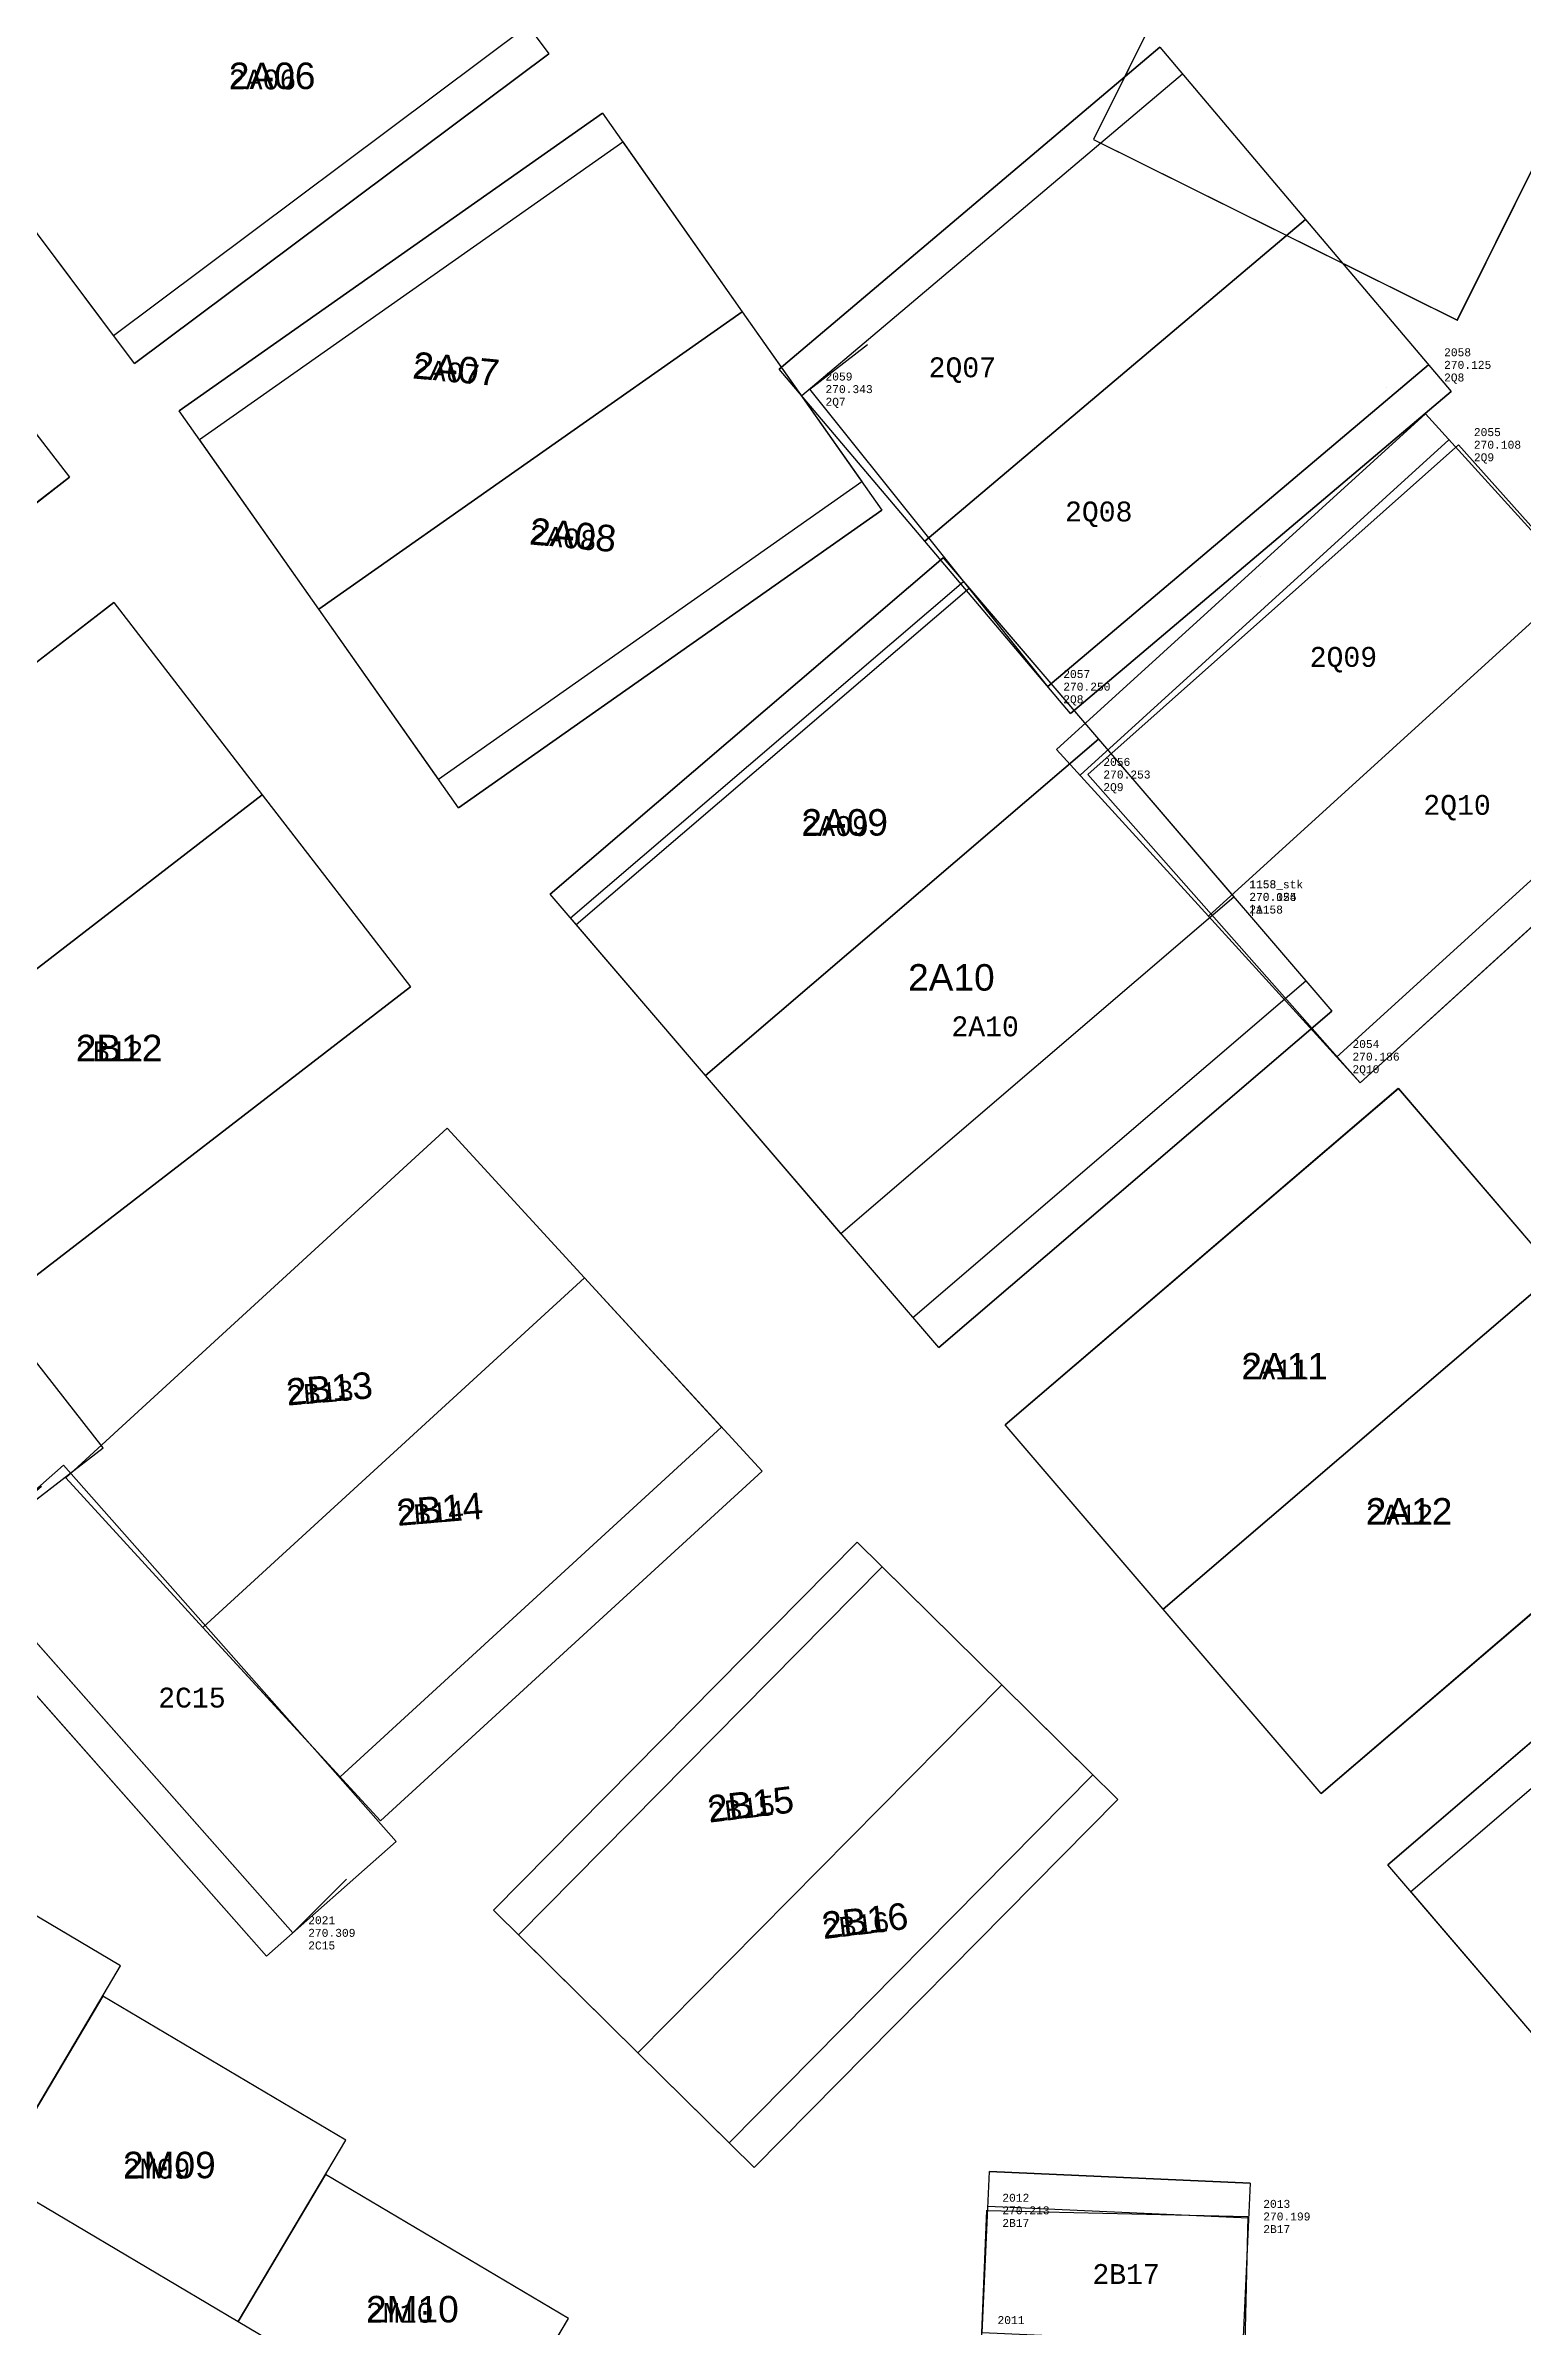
# Model space of a CAD drawing. Extents: x -1000 to 923337, y -51827 to 323191.
# Drawn here: x 296558 to 333651, y 30174 to 87492 of the extents above; entities that cross this region are included whole.
import ezdxf
from ezdxf.enums import TextEntityAlignment as Align

# ---------------------------------------------------------------- set-up
doc = ezdxf.new("R2010")
doc.units = 0
doc.header["$PDMODE"] = 35
doc.header["$PDSIZE"] = 1
doc.linetypes.add('Solid', pattern=[0])
for name, color, linetype, lineweight in [('NUOVE STIVE DIC2023', 3, 'Solid', 30), ('NUOVE STIVE TRACCIATURA', 1, 'Continuous', 30), ('WF ingombro stive 2', 1, 'Continuous', 30), ('WF lato di accesso', 40, 'Continuous', 30), ('WF tracciatura', 30, 'Continuous', 30)]:
    doc.layers.add(name, color=color, linetype=linetype, lineweight=lineweight)
for name, color, linetype in [('pntdesc', 1, 'Continuous'), ('pntelev', 2, 'Continuous'), ('pntno', 3, 'Continuous'), ('punti tracciati', 7, 'Continuous'), ('WF nome aree GPS', 7, 'Continuous'), ('WF nuovi punti', 6, 'Continuous'), ('WF_ingombro_stive_2', 1, 'Continuous'), ('WF_lato_di_accesso', 40, 'Continuous'), ('WF_nome_aree_GPS', 7, 'Continuous'), ('WF_tracciatura', 30, 'Continuous')]:
    doc.layers.add(name, color=color, linetype=linetype)
doc.layers.get('punti tracciati').off()
doc.styles.add('FONTSTYLE_1', font='arial.ttf', dxfattribs={"height": 0.2})
doc.styles.add('FONTSTYLE_2', font='arial.ttf', dxfattribs={"height": 0.2})
doc.styles.get("Standard").update_dxf_attribs({"font": 'consola.ttf', "height": 500})

# ---------------------------------------------------------------- blocks, each defined once
blk = doc.blocks.new('Croce___ATS')
at = {"color": 0}
for p, q in [((-0.5, 0), (0.5, 0)), ((0, -0.5), (0, 0.5))]:
    blk.add_line(p, q, dxfattribs=at)
blk = doc.blocks.new('T_P_96')
at = {"color": 7}
blk.add_point((0, 0), dxfattribs=at)
blk.add_blockref('Croce___ATS', (0, 0), dxfattribs=at)
at = {"color": 7, "insert": (0, 0), "char_height": 1.3333, "attachment_point": 7, "style": 'FONTSTYLE_1'}
blk.add_mtext('1090', dxfattribs=at)
blk = doc.blocks.new('T_P_97')
at = {"color": 7}
blk.add_point((0, 0), dxfattribs=at)
blk.add_blockref('Croce___ATS', (0, 0), dxfattribs=at)
at = {"color": 7, "insert": (0, 0), "char_height": 1.3333, "attachment_point": 7, "style": 'FONTSTYLE_1'}
blk.add_mtext('1091', dxfattribs=at)
blk = doc.blocks.new('T_P_98')
at = {"color": 7}
blk.add_point((0, 0), dxfattribs=at)
blk.add_blockref('Croce___ATS', (0, 0), dxfattribs=at)
at = {"color": 7, "insert": (0, 0), "char_height": 1.3333, "attachment_point": 7, "style": 'FONTSTYLE_1'}
blk.add_mtext('1092', dxfattribs=at)
blk = doc.blocks.new('T_P_99')
at = {"color": 7}
blk.add_point((0, 0), dxfattribs=at)
blk.add_blockref('Croce___ATS', (0, 0), dxfattribs=at)
at = {"color": 7, "insert": (0, 0), "char_height": 1.3333, "attachment_point": 7, "style": 'FONTSTYLE_1'}
blk.add_mtext('1093', dxfattribs=at)
blk = doc.blocks.new('T_P_100')
at = {"color": 7}
blk.add_point((0, 0), dxfattribs=at)
blk.add_blockref('Croce___ATS', (0, 0), dxfattribs=at)
at = {"color": 7, "insert": (0, 0), "char_height": 1.3333, "attachment_point": 7, "style": 'FONTSTYLE_1'}
blk.add_mtext('1094', dxfattribs=at)
blk = doc.blocks.new('T_P_101')
at = {"color": 7}
blk.add_point((0, 0), dxfattribs=at)
blk.add_blockref('Croce___ATS', (0, 0), dxfattribs=at)
at = {"color": 7, "insert": (0, 0), "char_height": 1.3333, "attachment_point": 7, "style": 'FONTSTYLE_1'}
blk.add_mtext('1095', dxfattribs=at)
blk = doc.blocks.new('T_P_104')
at = {"color": 7}
blk.add_point((0, 0), dxfattribs=at)
blk.add_blockref('Croce___ATS', (0, 0), dxfattribs=at)
at = {"color": 7, "insert": (0, 0), "char_height": 1.3333, "attachment_point": 7, "style": 'FONTSTYLE_1'}
blk.add_mtext('1098', dxfattribs=at)
blk = doc.blocks.new('T_P_143')
at = {"color": 7}
blk.add_point((0, 0), dxfattribs=at)
blk.add_blockref('Croce___ATS', (0, 0), dxfattribs=at)
at = {"color": 7, "insert": (0, 0), "char_height": 1.3333, "attachment_point": 7, "style": 'FONTSTYLE_1'}
blk.add_mtext('1137', dxfattribs=at)
blk = doc.blocks.new('T_P_144')
at = {"color": 7}
blk.add_point((0, 0), dxfattribs=at)
blk.add_blockref('Croce___ATS', (0, 0), dxfattribs=at)
at = {"color": 7, "insert": (0, 0), "char_height": 1.3333, "attachment_point": 7, "style": 'FONTSTYLE_1'}
blk.add_mtext('1138', dxfattribs=at)
blk = doc.blocks.new('T_P_145')
at = {"color": 7}
blk.add_point((0, 0), dxfattribs=at)
blk.add_blockref('Croce___ATS', (0, 0), dxfattribs=at)
at = {"color": 7, "insert": (0, 0), "char_height": 1.3333, "attachment_point": 7, "style": 'FONTSTYLE_1'}
blk.add_mtext('1139', dxfattribs=at)
blk = doc.blocks.new('T_P_146')
at = {"color": 7}
blk.add_point((0, 0), dxfattribs=at)
blk.add_blockref('Croce___ATS', (0, 0), dxfattribs=at)
at = {"color": 7, "insert": (0, 0), "char_height": 1.3333, "attachment_point": 7, "style": 'FONTSTYLE_1'}
blk.add_mtext('1140', dxfattribs=at)
blk = doc.blocks.new('T_P_147')
at = {"color": 7}
blk.add_point((0, 0), dxfattribs=at)
blk.add_blockref('Croce___ATS', (0, 0), dxfattribs=at)
at = {"color": 7, "insert": (0, 0), "char_height": 1.3333, "attachment_point": 7, "style": 'FONTSTYLE_1'}
blk.add_mtext('1141', dxfattribs=at)
blk = doc.blocks.new('T_P_148')
at = {"color": 7}
blk.add_point((0, 0), dxfattribs=at)
blk.add_blockref('Croce___ATS', (0, 0), dxfattribs=at)
at = {"color": 7, "insert": (0, 0), "char_height": 1.3333, "attachment_point": 7, "style": 'FONTSTYLE_1'}
blk.add_mtext('1142', dxfattribs=at)
blk = doc.blocks.new('T_P_149')
at = {"color": 7}
blk.add_point((0, 0), dxfattribs=at)
blk.add_blockref('Croce___ATS', (0, 0), dxfattribs=at)
at = {"color": 7, "insert": (0, 0), "char_height": 1.3333, "attachment_point": 7, "style": 'FONTSTYLE_1'}
blk.add_mtext('1143', dxfattribs=at)
blk = doc.blocks.new('T_P_150')
at = {"color": 7}
blk.add_point((0, 0), dxfattribs=at)
blk.add_blockref('Croce___ATS', (0, 0), dxfattribs=at)
at = {"color": 7, "insert": (0, 0), "char_height": 1.3333, "attachment_point": 7, "style": 'FONTSTYLE_1'}
blk.add_mtext('1144', dxfattribs=at)
blk = doc.blocks.new('T_P_151')
at = {"color": 7}
blk.add_point((0, 0), dxfattribs=at)
blk.add_blockref('Croce___ATS', (0, 0), dxfattribs=at)
at = {"color": 7, "insert": (0, 0), "char_height": 1.3333, "attachment_point": 7, "style": 'FONTSTYLE_1'}
blk.add_mtext('1145', dxfattribs=at)
blk = doc.blocks.new('T_P_152')
at = {"color": 7}
blk.add_point((0, 0), dxfattribs=at)
blk.add_blockref('Croce___ATS', (0, 0), dxfattribs=at)
at = {"color": 7, "insert": (0, 0), "char_height": 1.3333, "attachment_point": 7, "style": 'FONTSTYLE_1'}
blk.add_mtext('1146', dxfattribs=at)
blk = doc.blocks.new('T_P_153')
at = {"color": 7}
blk.add_point((0, 0), dxfattribs=at)
blk.add_blockref('Croce___ATS', (0, 0), dxfattribs=at)
at = {"color": 7, "insert": (0, 0), "char_height": 1.3333, "attachment_point": 7, "style": 'FONTSTYLE_1'}
blk.add_mtext('1147', dxfattribs=at)
blk = doc.blocks.new('T_P_158')
at = {"color": 7}
blk.add_point((0, 0), dxfattribs=at)
blk.add_blockref('Croce___ATS', (0, 0), dxfattribs=at)
at = {"color": 7, "insert": (0, 0), "char_height": 1.3333, "attachment_point": 7, "style": 'FONTSTYLE_1'}
blk.add_mtext('1152', dxfattribs=at)
blk = doc.blocks.new('T_P_161')
at = {"color": 7}
blk.add_point((0, 0), dxfattribs=at)
blk.add_blockref('Croce___ATS', (0, 0), dxfattribs=at)
at = {"color": 7, "insert": (0, 0), "char_height": 1.3333, "attachment_point": 7, "style": 'FONTSTYLE_1'}
blk.add_mtext('1155', dxfattribs=at)
blk = doc.blocks.new('T_P_162')
at = {"color": 7}
blk.add_point((0, 0), dxfattribs=at)
blk.add_blockref('Croce___ATS', (0, 0), dxfattribs=at)
at = {"color": 7, "insert": (0, 0), "char_height": 1.3333, "attachment_point": 7, "style": 'FONTSTYLE_1'}
blk.add_mtext('1156', dxfattribs=at)
blk = doc.blocks.new('T_P_163')
at = {"color": 7}
blk.add_point((0, 0), dxfattribs=at)
blk.add_blockref('Croce___ATS', (0, 0), dxfattribs=at)
at = {"color": 7, "insert": (0, 0), "char_height": 1.3333, "attachment_point": 7, "style": 'FONTSTYLE_1'}
blk.add_mtext('1157', dxfattribs=at)
blk = doc.blocks.new('T_P_164')
at = {"color": 7}
blk.add_point((0, 0), dxfattribs=at)
blk.add_blockref('Croce___ATS', (0, 0), dxfattribs=at)
at = {"color": 7, "insert": (0, 0), "char_height": 1.3333, "attachment_point": 7, "style": 'FONTSTYLE_1'}
blk.add_mtext('1158', dxfattribs=at)
blk = doc.blocks.new('T_P_165')
at = {"color": 7}
blk.add_point((0, 0), dxfattribs=at)
blk.add_blockref('Croce___ATS', (0, 0), dxfattribs=at)
at = {"color": 7, "insert": (0, 0), "char_height": 1.3333, "attachment_point": 7, "style": 'FONTSTYLE_1'}
blk.add_mtext('1159', dxfattribs=at)
blk = doc.blocks.new('T_P_166')
at = {"color": 7}
blk.add_point((0, 0), dxfattribs=at)
blk.add_blockref('Croce___ATS', (0, 0), dxfattribs=at)
at = {"color": 7, "insert": (0, 0), "char_height": 1.3333, "attachment_point": 7, "style": 'FONTSTYLE_1'}
blk.add_mtext('1160', dxfattribs=at)
blk = doc.blocks.new('T_P_167')
at = {"color": 7}
blk.add_point((0, 0), dxfattribs=at)
blk.add_blockref('Croce___ATS', (0, 0), dxfattribs=at)
at = {"color": 7, "insert": (0, 0), "char_height": 1.3333, "attachment_point": 7, "style": 'FONTSTYLE_1'}
blk.add_mtext('1161', dxfattribs=at)
blk = doc.blocks.new('T_P_168')
at = {"color": 7}
blk.add_point((0, 0), dxfattribs=at)
blk.add_blockref('Croce___ATS', (0, 0), dxfattribs=at)
at = {"color": 7, "insert": (0, 0), "char_height": 1.3333, "attachment_point": 7, "style": 'FONTSTYLE_1'}
blk.add_mtext('1162', dxfattribs=at)
blk = doc.blocks.new('T_P_169')
at = {"color": 7}
blk.add_point((0, 0), dxfattribs=at)
blk.add_blockref('Croce___ATS', (0, 0), dxfattribs=at)
at = {"color": 7, "insert": (0, 0), "char_height": 1.3333, "attachment_point": 7, "style": 'FONTSTYLE_1'}
blk.add_mtext('1163', dxfattribs=at)
blk = doc.blocks.new('T_P_170')
at = {"color": 7}
blk.add_point((0, 0), dxfattribs=at)
blk.add_blockref('Croce___ATS', (0, 0), dxfattribs=at)
at = {"color": 7, "insert": (0, 0), "char_height": 1.3333, "attachment_point": 7, "style": 'FONTSTYLE_1'}
blk.add_mtext('1164', dxfattribs=at)
blk = doc.blocks.new('T_P_171')
at = {"color": 7}
blk.add_point((0, 0), dxfattribs=at)
blk.add_blockref('Croce___ATS', (0, 0), dxfattribs=at)
at = {"color": 7, "insert": (0, 0), "char_height": 1.3333, "attachment_point": 7, "style": 'FONTSTYLE_1'}
blk.add_mtext('1165', dxfattribs=at)
blk = doc.blocks.new('T_P_173')
at = {"color": 7}
blk.add_point((0, 0), dxfattribs=at)
blk.add_blockref('Croce___ATS', (0, 0), dxfattribs=at)
at = {"color": 7, "insert": (0, 0), "char_height": 1.3333, "attachment_point": 7, "style": 'FONTSTYLE_1'}
blk.add_mtext('1167', dxfattribs=at)
blk = doc.blocks.new('T_P_206')
at = {"color": 7}
blk.add_point((0, 0), dxfattribs=at)
blk.add_blockref('Croce___ATS', (0, 0), dxfattribs=at)
at = {"color": 7, "insert": (0, 0), "char_height": 1.3333, "attachment_point": 7, "style": 'FONTSTYLE_1'}
blk.add_mtext('1201', dxfattribs=at)
blk = doc.blocks.new('punti tracciatura 2')
at = {"layer": 'WF_ingombro_stive_2', "ltscale": 0.5, "flags": 128}
for points, elevation in [([(1346676.18, -3445.994), (1346667.044, -3441.458), (1346661.249, -3453.127), (1346670.385, -3457.663)], 269.927), ([(1346636.635, -3464.762), (1346640.364, -3469.589), (1346630.076, -3477.536), (1346626.347, -3472.709)], 274.028), ([(1346640.364, -3469.589), (1346644.091, -3474.414), (1346633.803, -3482.361), (1346630.076, -3477.536)], 274.028), ([(1346668.903, -3476.969), (1346672.871, -3481.602), (1346662.998, -3490.059), (1346659.03, -3485.426)], 270.163), ([(1346645.015, -3477.972), (1346648.46, -3481.728), (1346638.878, -3490.514), (1346635.434, -3486.758)], 270.203), ([(1346648.46, -3481.728), (1346651.906, -3485.487), (1346642.325, -3494.273), (1346638.878, -3490.514)], 270.203), ([(1346672.871, -3481.602), (1346676.84, -3486.234), (1346666.967, -3494.692), (1346662.998, -3490.059)], 270.163), ([(1346626.433, -3493.679), (1346636.369, -3486.004), (1346634.197, -3483.214), (1346624.261, -3490.889)], 274.025), ([(1346633.656, -3504.338), (1346636.81, -3499.022), (1346630.705, -3495.401), (1346627.551, -3500.716)], 274.025), ([(1346639.761, -3507.96), (1346642.465, -3503.402), (1346636.36, -3499.78), (1346633.656, -3504.338)], 274.025), ([(1346645.866, -3511.582), (1346648.06, -3507.884), (1346641.955, -3504.262), (1346639.761, -3507.96)], 274.025)]:
    blk.add_lwpolyline(points, close=True, dxfattribs=dict(at, elevation=elevation))
for points, elevation in [([(1346636.629, -3458.051), (1346632.304, -3452.271), (1346642.712, -3444.482), (1346647.038, -3450.262)], 270.2), ([(1346649.422, -3453.183), (1346652.424, -3457.452), (1346641.791, -3464.93), (1346638.788, -3460.661)], 270.303), ([(1346644.793, -3469.199), (1346641.791, -3464.93), (1346652.424, -3457.452), (1346655.427, -3461.721)], 270.303), ([(1346657.98, -3464.229), (1346661.375, -3468.192), (1346651.502, -3476.65), (1346648.107, -3472.686)], 270.125), ([(1346654.898, -3480.613), (1346651.502, -3476.65), (1346661.375, -3468.192), (1346664.771, -3472.156)], 270.125), ([(1346679.087, -3488.693), (1346682.482, -3492.657), (1346672.609, -3501.114), (1346669.214, -3497.151)], 270.093), ([(1346655.939, -3488.992), (1346658.94, -3491.958), (1346649.803, -3501.205), (1346646.802, -3498.24)], 270.244), ([(1346652.093, -3503.468), (1346649.803, -3501.205), (1346658.94, -3491.958), (1346661.23, -3494.22)], 270.244)]:
    blk.add_lwpolyline(points, dxfattribs=dict(at, elevation=elevation))
at = {"layer": 'WF_lato_di_accesso', "ltscale": 0.5}
for p, q in [((1346636.635, -3464.762, 274.028), (1346626.347, -3472.709, 274.028)), ((1346633.803, -3482.361, 274.028), (1346644.091, -3474.414, 274.028)), ((1346668.903, -3476.969, 270.163), (1346659.03, -3485.426, 270.163)), ((1346645.015, -3477.972, 270.203), (1346635.434, -3486.758, 270.203)), ((1346626.433, -3493.679, 274.025), (1346636.369, -3486.004, 274.025)), ((1346642.325, -3494.273, 270.203), (1346651.906, -3485.487, 270.203)), ((1346666.967, -3494.692, 270.163), (1346676.84, -3486.234, 270.163)), ((1346636.81, -3499.022, 274.025), (1346630.705, -3495.401, 274.025)), ((1346642.465, -3503.402, 274.025), (1346636.36, -3499.78, 274.025)), ((1346648.06, -3507.884, 274.025), (1346641.955, -3504.262, 274.025))]:
    blk.add_line(p, q, dxfattribs=at)
at = {"layer": 'WF_tracciatura', "ltscale": 0.5}
for p, q in [((1346636.629, -3458.051, 270.2), (1346647.038, -3450.262, 270.2)), ((1346638.788, -3460.661, 270.303), (1346649.422, -3453.183, 270.303)), ((1346644.793, -3469.199, 270.303), (1346655.427, -3461.721, 270.303)), ((1346648.107, -3472.686, 270.125), (1346657.98, -3464.229, 270.125)), ((1346654.898, -3480.613, 270.125), (1346664.771, -3472.156, 270.125)), ((1346669.214, -3497.151, 270.093), (1346679.087, -3488.693, 270.093)), ((1346646.802, -3498.24, 270.244), (1346655.939, -3488.992, 270.244)), ((1346652.093, -3503.468, 270.244), (1346661.23, -3494.22, 270.244))]:
    blk.add_line(p, q, dxfattribs=at)
at = {"color": 7}
for name, p in [('T_P_171', (1346649.422, -3453.183, 270.303)), ('T_P_206', (1346661.249, -3453.127, 269.927)), ('T_P_173', (1346636.629, -3458.051, 270.2)), ('T_P_143', (1346634.917, -3460.822, 272.003)), ('T_P_170', (1346638.788, -3460.661, 270.303)), ('T_P_168', (1346655.427, -3461.721, 270.303)), ('T_P_167', (1346657.98, -3464.229, 270.125)), ('T_P_144', (1346636.635, -3464.762, 274.028)), ('T_P_169', (1346644.793, -3469.199, 270.303)), ('T_P_164', (1346664.771, -3472.156, 270.125)), ('T_P_166', (1346648.107, -3472.686, 270.125)), ('T_P_145', (1346644.091, -3474.414, 274.028)), ('T_P_163', (1346668.903, -3476.969, 270.163)), ('T_P_146', (1346645.015, -3477.972, 270.203)), ('T_P_104', (1346631.678, -3479.954, 274.021)), ('T_P_165', (1346654.898, -3480.613, 270.125)), ('T_P_147', (1346651.906, -3485.487, 270.203)), ('T_P_162', (1346659.03, -3485.426, 270.163)), ('T_P_101', (1346636.369, -3486.004, 274.025)), ('T_P_149', (1346635.434, -3486.758, 270.203)), ('T_P_151', (1346655.939, -3488.992, 270.244)), ('T_P_148', (1346642.325, -3494.273, 270.203)), ('T_P_152', (1346661.23, -3494.22, 270.244)), ('T_P_161', (1346666.967, -3494.692, 270.163)), ('T_P_158', (1346669.214, -3497.151, 270.093)), ('T_P_150', (1346646.802, -3498.24, 270.244)), ('T_P_96', (1346636.81, -3499.022, 274.025)), ('T_P_97', (1346636.36, -3499.78, 274.025)), ('T_P_98', (1346642.465, -3503.402, 274.025)), ('T_P_153', (1346652.093, -3503.468, 270.244)), ('T_P_99', (1346641.955, -3504.262, 274.025)), ('T_P_100', (1346648.06, -3507.884, 274.025))]:
    blk.add_blockref(name, p, dxfattribs=at)
at = {"layer": 'WF_nome_aree_GPS', "char_height": 0.6667, "attachment_point": 7, "style": 'FONTSTYLE_2'}
for s, insert in [('2A06', (1346639.528, -3451.866, 271.943)), ('2A09', (1346653.909, -3470.627, 270.076)), ('2A10', (1346656.589, -3474.523, 270.076)), ('2B12', (1346635.683, -3476.289, 274.07)), ('2A11', (1346664.96, -3484.284, 268.486)), ('2A12', (1346668.085, -3487.932, 270.114)), ('2M09', (1346636.868, -3504.369, 273.976)), ('2M10', (1346642.973, -3507.991, 273.976))]:
    blk.add_mtext(s, dxfattribs=dict(at, insert=insert))
for s, insert, rotation in [('2A07', (1346644.123, -3459.126, 270.254), 354.5), ('2A08', (1346647.057, -3463.297, 270.254), 354.5), ('2B13', (1346640.998, -3484.944, 270.154), 4.8), ('2B14', (1346643.769, -3487.966, 270.154), 4.8), ('2B15', (1346651.592, -3495.424, 270.195), 6.7), ('2B16', (1346654.464, -3498.35, 270.195), 6.7)]:
    blk.add_mtext(s, dxfattribs=dict(at, insert=insert, rotation=rotation))

msp = doc.modelspace()

# ---------------------------------------------------------------- linework, layer by layer
for p in [(331295.5, 79468.5, -2247.7), (331295.5, 79468.5, -2247.7), (315756.8, 78858.9, -2029.5), (315756.8, 78858.9, -2029.5), (332043.9, 77462, -2264.7), (332043.9, 77462, -2264.7), (321729.7, 71382.1, -2122.7), (321729.7, 71382.1, -2122.7), (322736.5, 69173.8, -2120), (322736.5, 69173.8, -2120), (326401.3, 66096.4, -2318.5), (326401.3, 66096.4, -2318.5), (326402.9, 66100.2, -2248.1), (326402.9, 66100.2, -2248.1), (328993.4, 62083.8, -2186.8), (328993.4, 62083.8, -2186.8), (302764.5, 40064.2, -2064.1), (302764.5, 40064.2, -2064.1), (320199.1, 33090.6, -2160), (320199.1, 33090.6, -2160), (326753.3, 32936.3, -2173.7), (326753.3, 32936.3, -2173.7)]:
    msp.add_point(p)
at = {"layer": 'NUOVE STIVE DIC2023', "lineweight": -3}
for points, elevation in [([(331295.5, 79468.5), (321729.7, 71382.1), (315756.8, 78858.9), (317200.1, 79982.1)], -2247.7), ([(296457.2, 51284.4), (294408, 49524.2), (302764.5, 40064.2), (304113.8, 41413.5)], -1935), ([(318845.2, 2234.3), (319424, 15467.4), (320077.7, 30015.9), (320199.1, 33090.6), (326753.3, 32936.3), (326676.4, 29759.3), (330011.8, 29668.6), (329612.3, 14973.1), (328826.2, 1274.1)], -2198.9)]:
    msp.add_lwpolyline(points, dxfattribs=dict(at, elevation=elevation))
at = {"layer": 'NUOVE STIVE DIC2023', "lineweight": -3, "elevation": -2329.4}
msp.add_lwpolyline([(338836.5, 69848.8), (329580.9, 61428.4), (322736.5, 69173.8), (332043.9, 77462)], close=True, dxfattribs=at)
at = {"layer": 'NUOVE STIVE TRACCIATURA'}
for points, elevation in [([(324548.6, 87449.7), (328206.1, 83123), (318640.4, 75036.7), (314982.9, 79363.3)], -2247.7), ([(328206.1, 83123), (331863.6, 78796.4), (322297.9, 70710), (318640.4, 75036.7)], -2247.7), ([(331215.7, 78234.4), (335028.4, 74043.8), (325763.6, 65614.4), (321950.9, 69804.9)], -2329.4), ([(335028.4, 74043.8), (338841.1, 69853.3), (329576.3, 61423.8), (325763.6, 65614.4)], -2329.4), ([(297003.9, 51818.1), (305360.8, 42357.7), (302105, 39481.6), (293748.1, 48942)], -2064.1), ([(320262.2, 34069.8), (326811.6, 33774.6), (326628.9, 29720.8), (320079.6, 30015.9)], -2198.9)]:
    msp.add_lwpolyline(points, close=True, dxfattribs=dict(at, elevation=elevation))
at = {"layer": 'WF ingombro stive 2'}
for points, elevation in [([(337811.8, 92262.3), (328676.1, 96798.7), (322881.6, 85129.4), (332017.3, 80593)], -2064.3), ([(304344.6, 93774.3), (309197.6, 87289), (298789.2, 79500.3), (293936.2, 85985.5)], -1791.5), ([(310547.6, 85794.2), (314056.6, 80804.5), (303422.9, 73326.3), (299913.9, 78315.9)], -1688.3), ([(294043.3, 80679.4), (297160.9, 76643.3), (286872.8, 68696.3), (283755.2, 72732.5)], 12.1), ([(314056.6, 80804.5), (317565.6, 75814.8), (306931.9, 68336.6), (303422.9, 73326.3)], -1688.3), ([(319104.3, 74620.6), (323007.6, 70063.9), (313134.7, 61606.7), (309231.3, 66163.4)], -1866.7), ([(298267.3, 73494.5), (301996.3, 68667), (291708.2, 60720), (287979.2, 65547.5)], 2036.6), ([(323007.6, 70063.9), (328862.6, 63228.8), (318989.7, 54771.5), (313134.7, 61606.7)], -1866.7), ([(301996.3, 68667), (305723.1, 63842.3), (295435, 55895.3), (291708.2, 60720)], 2036.6), ([(330535.2, 61287.3), (334503.6, 56654.6), (324630.7, 48197.3), (320662.3, 52830)], -1828.7), ([(306647.3, 60284.2), (310091.8, 56527.9), (300510.3, 47741.9), (297065.8, 51498.2)], -1788.4), ([(310091.8, 56527.9), (314552.4, 51663.4), (304970.9, 42877.4), (300510.3, 47741.9)], -1788.4), ([(334503.6, 56654.6), (338472, 52021.9), (328599, 43564.7), (324630.7, 48197.3)], -1828.7), ([(288065.4, 44577.6), (298001.3, 52252.5), (295828.7, 55042), (285892.8, 47367.1)], 2033.3), ([(316944.9, 49883), (320572.7, 46298.4), (311435.4, 37051.2), (307807.7, 40635.8)], -1747.8), ([(340146, 50232.1), (344114.3, 45599.4), (334241.4, 37142.1), (330273, 41774.8)], -1898.7), ([(320572.7, 46298.4), (323489.1, 43416.7), (314351.9, 34169.5), (311435.4, 37051.2)], -1747.8), ([(295288.2, 33918), (298441.8, 39233.9), (292336.7, 42855.7), (289183.2, 37539.8)], 2033.3), ([(301393.3, 30296.3), (304097.5, 34854.5), (297992.4, 38476.3), (295288.2, 33918)], 2033.3), ([(307498.4, 26674.5), (309692.4, 30372.7), (303587.3, 33994.5), (301393.3, 30296.3)], 2033.3)]:
    msp.add_lwpolyline(points, close=True, dxfattribs=dict(at, elevation=elevation))
at = {"layer": 'WF lato di accesso'}
for p, q in [((328676.1, 96798.7, -2064.3), (322881.6, 85129.4, -2064.3)), ((298789.2, 79500.3, -1791.5), (309197.6, 87289, -1791.5)), ((324548.6, 87449.7, -2247.7), (314982.9, 79363.3, -2247.7)), ((310547.6, 85794.2, -1688.3), (299913.9, 78315.9, -1688.3)), ((322297.9, 70710, -2247.7), (331863.6, 78796.4, -2247.7)), ((331215.7, 78234.4, -2329.4), (321950.9, 69804.9, -2329.4)), ((286872.8, 68696.3, 12.1), (297160.9, 76643.3, 12.1)), ((306931.9, 68336.6, -1688.3), (317565.6, 75814.8, -1688.3)), ((319104.3, 74620.6, -1866.7), (309231.3, 66163.4, -1866.7)), ((298267.3, 73494.5, 2036.6), (287979.2, 65547.5, 2036.6)), ((329576.3, 61423.8, -2329.4), (338841.1, 69853.3, -2329.4)), ((295435, 55895.3, 2036.6), (305723.1, 63842.3, 2036.6)), ((318989.7, 54771.5, -1866.7), (328862.6, 63228.8, -1866.7)), ((330535.2, 61287.3, -1828.7), (320662.3, 52830, -1828.7)), ((306647.3, 60284.2, -1788.4), (297065.8, 51498.2, -1788.4)), ((288065.4, 44577.6, 2033.3), (298001.3, 52252.5, 2033.3)), ((304970.9, 42877.4, -1788.4), (314552.4, 51663.4, -1788.4)), ((328599, 43564.7, -1828.7), (338472, 52021.9, -1828.7)), ((316944.9, 49883, -1747.8), (307807.7, 40635.8, -1747.8)), ((340146, 50232.1, -1898.7), (330273, 41774.8, -1898.7)), ((293748.1, 48942, -2064.1), (302105, 39481.6, -2064.1)), ((314351.9, 34169.5, -1747.8), (323489.1, 43416.7, -1747.8)), ((298441.8, 39233.9, 2033.3), (292336.7, 42855.7, 2033.3)), ((304097.5, 34854.5, 2033.3), (297992.4, 38476.3, 2033.3)), ((309692.4, 30372.7, 2033.3), (303587.3, 33994.5, 2033.3)), ((326811.6, 33774.6, -2198.9), (320262.2, 34069.8, -2198.9))]:
    msp.add_line(p, q, dxfattribs=at)
at = {"layer": 'WF nuovi punti'}
for p in [(330245.1, 78901.3, -2064.3), (327064.8, 74138.9, -1627.5)]:
    msp.add_point(p, dxfattribs=at)
at = {"layer": 'WF tracciatura'}
for p, q in [((298261.4, 80205.5, -1791.5), (308669.8, 87994.3, -1791.5)), ((325116.7, 86777.6, -2247.7), (315551, 78691.3, -2247.7)), ((300420.6, 77595.4, -1688.3), (311054.3, 85073.6, -1688.3)), ((321729.7, 71382.1, -2247.7), (331295.5, 79468.5, -2247.7)), ((331807.9, 77583.4, -2329.4), (322543.1, 69154, -2329.4)), ((306425.1, 69057.1, -1688.3), (317058.9, 76535.4, -1688.3)), ((309881.9, 65403.9, -1866.7), (319754.8, 73861.2, -1866.7)), ((328984.1, 62074.7, -2329.4), (338248.9, 70504.2, -2329.4)), ((318339.1, 55531, -1866.7), (328212.1, 63988.2, -1866.7)), ((294407.6, 49524.6, -2064.1), (302764.5, 40064.2, -2064.1)), ((330846.1, 41105.8, -1898.7), (340719, 49563, -1898.7)), ((308434.3, 40016.6, -1747.8), (317571.5, 49263.9, -1747.8)), ((313725.2, 34788.6, -1747.8), (322862.5, 44035.8, -1747.8)), ((326772, 32895.5, -2198.9), (320222.6, 33190.7, -2198.9))]:
    msp.add_line(p, q, dxfattribs=at)

# ---------------------------------------------------------------- block references
at = {"layer": 'punti tracciati', "xscale": 1000, "yscale": 1000, "zscale": 1000}
msp.add_blockref('punti tracciatura 2', (-1346338367.3, 3538255.9, -271991), dxfattribs=at)

# ---------------------------------------------------------------- texts
at = {"layer": 'pntdesc'}
for s, p in [('2Q8', (331684.5, 79151.7, -2247.7)), ('2Q8', (331684.5, 79151.7, -2247.7)), ('2Q7', (316145.8, 78542.1, -2029.5)), ('2Q7', (316145.8, 78542.1, -2029.5)), ('2Q9', (332432.9, 77145.3, -2264.7)), ('2Q9', (332432.9, 77145.3, -2264.7)), ('2Q8', (322118.7, 71065.3, -2122.7)), ('2Q8', (322118.7, 71065.3, -2122.7)), ('2Q9', (323125.5, 68857.1, -2120)), ('2Q9', (323125.5, 68857.1, -2120)), ('2A', (326791.9, 65783.4, -2248.1)), ('2A', (326791.9, 65783.4, -2248.1)), ('|1158', (326790.3, 65779.7, -2318.5)), ('|1158', (326790.3, 65779.7, -2318.5)), ('2Q10', (329382.3, 61767, -2186.8)), ('2Q10', (329382.3, 61767, -2186.8)), ('2C15', (303153.5, 39747.5, -2064.1)), ('2C15', (303153.5, 39747.5, -2064.1)), ('2B17 ', (320588.1, 32773.8, -2160)), ('2B17 ', (320588.1, 32773.8, -2160)), ('2B17 ', (327142.3, 32619.6, -2173.7)), ('2B17 ', (327142.3, 32619.6, -2173.7))]:
    msp.add_text(s, height=200, dxfattribs=at).set_placement(p, align=Align.MIDDLE_LEFT)
at = {"layer": 'pntelev'}
for s, p in [('270.125', (331684.5, 79468.5, -2247.7)), ('270.125', (331684.5, 79468.5, -2247.7)), ('270.343', (316145.8, 78858.9, -2029.5)), ('270.343', (316145.8, 78858.9, -2029.5)), ('270.108', (332432.9, 77462, -2264.7)), ('270.108', (332432.9, 77462, -2264.7)), ('270.250', (322118.7, 71382.1, -2122.7)), ('270.250', (322118.7, 71382.1, -2122.7)), ('270.253', (323125.5, 69173.8, -2120)), ('270.253', (323125.5, 69173.8, -2120)), ('270.054', (326790.3, 66096.4, -2318.5)), ('270.054', (326790.3, 66096.4, -2318.5)), ('270.125', (326791.9, 66100.2, -2248.1)), ('270.125', (326791.9, 66100.2, -2248.1)), ('270.186', (329382.3, 62083.8, -2186.8)), ('270.186', (329382.3, 62083.8, -2186.8)), ('270.309', (303153.5, 40064.2, -2064.1)), ('270.309', (303153.5, 40064.2, -2064.1)), ('270.213', (320588.1, 33090.6, -2160)), ('270.213', (320588.1, 33090.6, -2160)), ('270.199', (327142.3, 32936.3, -2173.7)), ('270.199', (327142.3, 32936.3, -2173.7))]:
    msp.add_text(s, height=200, dxfattribs=at).set_placement(p, align=Align.MIDDLE_LEFT)
at = {"layer": 'pntno'}
for s, p in [('2058', (331684.5, 79785.2, -2247.7)), ('2058', (331684.5, 79785.2, -2247.7)), ('2059', (316145.8, 79175.6, -2029.5)), ('2059', (316145.8, 79175.6, -2029.5)), ('2055', (332432.9, 77778.8, -2264.7)), ('2055', (332432.9, 77778.8, -2264.7)), ('2057', (322118.7, 71698.9, -2122.7)), ('2057', (322118.7, 71698.9, -2122.7)), ('2056', (323125.5, 69490.6, -2120)), ('2056', (323125.5, 69490.6, -2120)), ('1158_stk', (326790.3, 66413.2, -2318.5)), ('1158_stk', (326790.3, 66413.2, -2318.5)), ('1158', (326791.9, 66417, -2248.1)), ('1158', (326791.9, 66417, -2248.1)), ('2054', (329382.3, 62400.6, -2186.8)), ('2054', (329382.3, 62400.6, -2186.8)), ('2021', (303153.5, 40381, -2064.1)), ('2021', (303153.5, 40381, -2064.1)), ('2012', (320588.1, 33407.3, -2160)), ('2012', (320588.1, 33407.3, -2160)), ('2013', (327142.3, 33253.1, -2173.7)), ('2013', (327142.3, 33253.1, -2173.7)), ('2011', (320466.7, 30332.7, -2148)), ('2011', (320466.7, 30332.7, -2148))]:
    msp.add_text(s, height=200, dxfattribs=at).set_placement(p, align=Align.MIDDLE_LEFT)
at = {"layer": 'WF nome aree GPS'}
for s, p in [('2A06', (301160.2, 86390.3, -48.8)), ('2Q07', (318736.8, 79157.2, -0.4)), ('2Q08', (322162.5, 75533.8, -0.4)), ('2Q09', (328308.4, 71879.9, -0.4)), ('2Q10', (331162.5, 68161.2, -0.4)), ('2A09', (315540.8, 67628.9, -1915.5)), ('2A10', (319309.3, 62595.1, -1915.5)), ('2B12', (297315.6, 61967.7, 2078.6)), ('2A11', (326592.2, 53972.3, -3505)), ('2A12', (329717, 50324.4, -1877.5)), ('2C15', (299385.8, 45726, -0.4)), ('2M09', (298500.2, 33887.2, 1984.5)), ('2B17', (322850.4, 31239.9)), ('2M10', (304605.3, 30265.4, 1984.5))]:
    msp.add_text(s, height=500, dxfattribs=at).set_placement(p)
for s, rotation, p in [('2A07', 354.533419, (305755, 79130.7, -1737.1)), ('2A08', 354.533419, (308688.7, 74959, -1737.1)), ('2B13', 4.83592, (302630, 53312.7, -1837.1)), ('2B14', 4.83592, (305400.9, 50290.8, -1837.1)), ('2B15', 6.778689, (313224.1, 42832.1, -1796.5)), ('2B16', 6.778689, (316095.9, 39905.9, -1796.5))]:
    msp.add_text(s, height=500, rotation=rotation, dxfattribs=at).set_placement(p)

doc.saveas('drawing.dxf')
